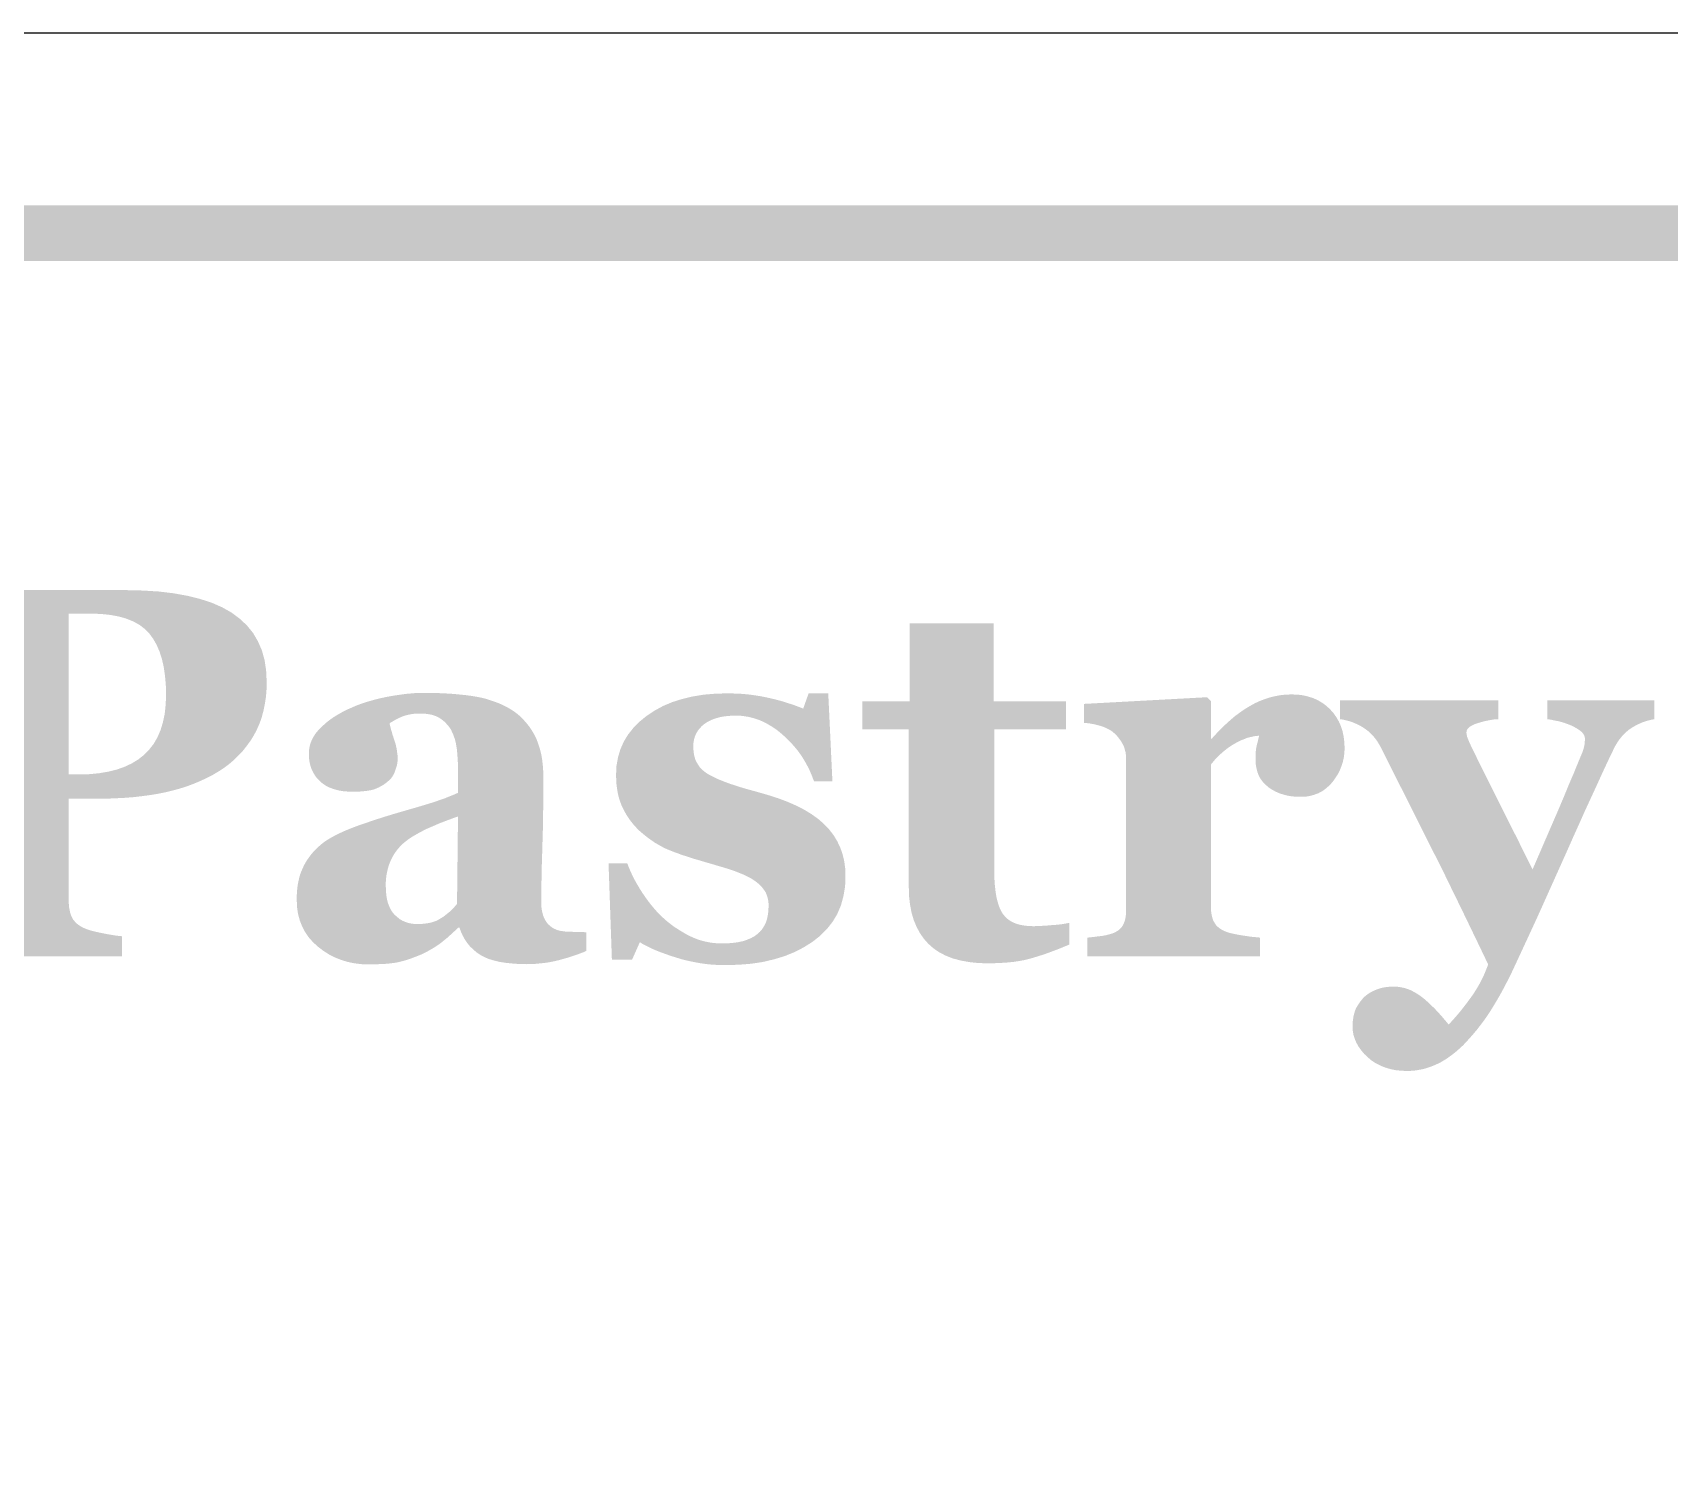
# Model space of a CAD drawing. Header units: millimetres. Extents: x 6 to 594, y 82 to 394.
# Drawn here: x 302.29 to 314.05, y 383.83 to 394.04 of the extents above; entities that cross this region are included whole.
import ezdxf

# ---------------------------------------------------------------- set-up
doc = ezdxf.new("R2010")
doc.units = ezdxf.units.MM
doc.layers.add('CUT', color=1, linetype='Continuous')
doc.layers.add('RASTER', color=7, linetype='Continuous')

msp = doc.modelspace()

# ---------------------------------------------------------------- hatches: boundary and pattern name
at = {"layer": 'RASTER'}
h = msp.add_hatch(color=7, dxfattribs=at)
h.paths.add_polyline_path([(284.8, 390.6), (284.834, 391.116), (284.938, 391.563), (285.109, 391.941), (285.35, 392.25), (285.659, 392.491), (286.038, 392.663), (286.484, 392.766), (287, 392.8), (343.089, 392.8), (343.605, 392.766), (344.052, 392.663), (344.43, 392.491), (344.739, 392.25), (344.98, 391.941), (345.152, 391.563), (345.255, 391.116), (345.289, 390.6), (345.289, 355.6), (345.255, 355.084), (345.152, 354.638), (344.98, 354.259), (344.739, 353.95), (344.43, 353.709), (344.052, 353.538), (343.605, 353.434), (343.089, 353.4), (287, 353.4), (286.484, 353.434), (286.038, 353.538), (285.659, 353.709), (285.35, 353.95), (285.109, 354.259), (284.938, 354.638), (284.834, 355.084), (284.8, 355.6)])
h.paths.add_polyline_path([(285.2, 390.6), (285.2, 355.6), (285.228, 355.178), (285.313, 354.813), (285.453, 354.503), (285.65, 354.25), (285.903, 354.053), (286.213, 353.913), (286.578, 353.828), (287, 353.8), (343.089, 353.8), (343.511, 353.828), (343.877, 353.913), (344.186, 354.053), (344.439, 354.25), (344.636, 354.503), (344.777, 354.813), (344.861, 355.178), (344.889, 355.6), (344.889, 390.6), (344.861, 391.022), (344.777, 391.388), (344.636, 391.697), (344.439, 391.95), (344.186, 392.147), (343.877, 392.288), (343.511, 392.372), (343.089, 392.4), (287, 392.4), (286.578, 392.372), (286.213, 392.288), (285.903, 392.147), (285.65, 391.95), (285.453, 391.697), (285.313, 391.388), (285.228, 391.022), (285.2, 390.6)])
h = msp.add_hatch(color=7, dxfattribs=at)
h.paths.add_polyline_path([(303.969, 389.374), (303.968, 389.32), (303.964, 389.267), (303.956, 389.216), (303.946, 389.167), (303.934, 389.12), (303.918, 389.075), (303.899, 389.032), (303.878, 388.991), (303.854, 388.952), (303.827, 388.915), (303.799, 388.879), (303.768, 388.846), (303.736, 388.814), (303.701, 388.784), (303.664, 388.756), (303.624, 388.73), (303.582, 388.705), (303.538, 388.682), (303.492, 388.661), (303.445, 388.641), (303.397, 388.623), (303.347, 388.607), (303.296, 388.593), (303.243, 388.58), (303.189, 388.569), (303.133, 388.56), (303.075, 388.552), (303.015, 388.545), (302.954, 388.54), (302.892, 388.537), (302.827, 388.534), (302.761, 388.534), (302.546, 388.534), (302.546, 387.793), (302.547, 387.777), (302.548, 387.761), (302.55, 387.746), (302.553, 387.731), (302.556, 387.717), (302.56, 387.703), (302.565, 387.69), (302.571, 387.677), (302.578, 387.665), (302.587, 387.654), (302.596, 387.643), (302.608, 387.633), (302.62, 387.624), (302.634, 387.615), (302.65, 387.606), (302.667, 387.599), (302.677, 387.595), (302.688, 387.591), (302.701, 387.587), (302.716, 387.583), (302.731, 387.579), (302.749, 387.575), (302.767, 387.571), (302.787, 387.567), (302.808, 387.563), (302.828, 387.559), (302.846, 387.556), (302.864, 387.553), (302.882, 387.55), (302.898, 387.548), (302.914, 387.546), (302.928, 387.545), (302.928, 387.4), (301.502, 387.4), (301.502, 387.545), (301.516, 387.546), (301.531, 387.548), (301.547, 387.55), (301.564, 387.551), (301.583, 387.553), (301.602, 387.556), (301.623, 387.558), (301.645, 387.56), (301.666, 387.563), (301.686, 387.566), (301.704, 387.569), (301.72, 387.572), (301.735, 387.575), (301.748, 387.578), (301.759, 387.582), (301.769, 387.586), (301.786, 387.593), (301.802, 387.601), (301.816, 387.61), (301.829, 387.618), (301.84, 387.628), (301.85, 387.637), (301.858, 387.647), (301.864, 387.658), (301.87, 387.669), (301.875, 387.681), (301.879, 387.695), (301.882, 387.709), (301.884, 387.724), (301.886, 387.741), (301.887, 387.758), (301.888, 387.777), (301.888, 389.634), (301.887, 389.65), (301.886, 389.665), (301.884, 389.68), (301.882, 389.695), (301.879, 389.708), (301.875, 389.721), (301.871, 389.734), (301.865, 389.746), (301.859, 389.758), (301.851, 389.769), (301.841, 389.78), (301.83, 389.79), (301.817, 389.799), (301.803, 389.808), (301.787, 389.817), (301.769, 389.825), (301.755, 389.831), (301.741, 389.836), (301.725, 389.841), (301.708, 389.846), (301.69, 389.851), (301.672, 389.856), (301.652, 389.861), (301.631, 389.865), (301.61, 389.869), (301.59, 389.873), (301.572, 389.877), (301.555, 389.88), (301.54, 389.882), (301.526, 389.885), (301.513, 389.887), (301.502, 389.888), (301.502, 390.033), (302.954, 390.033), (303.078, 390.03), (303.193, 390.023), (303.301, 390.01), (303.4, 389.992), (303.492, 389.969), (303.575, 389.942), (303.65, 389.909), (303.717, 389.871), (303.776, 389.827), (303.827, 389.779), (303.871, 389.725), (303.906, 389.665), (303.934, 389.601), (303.954, 389.53), (303.965, 389.455), (303.969, 389.374)])
h.paths.add_polyline_path([(303.246, 389.28), (303.244, 389.351), (303.238, 389.418), (303.229, 389.481), (303.216, 389.538), (303.199, 389.591), (303.178, 389.639), (303.154, 389.682), (303.126, 389.72), (303.093, 389.754), (303.055, 389.783), (303.01, 389.808), (302.96, 389.828), (302.904, 389.844), (302.842, 389.855), (302.774, 389.862), (302.7, 389.864), (302.546, 389.864), (302.546, 388.708), (302.624, 388.708), (302.698, 388.71), (302.767, 388.717), (302.832, 388.728), (302.892, 388.743), (302.948, 388.763), (302.999, 388.787), (303.045, 388.815), (303.087, 388.848), (303.124, 388.886), (303.157, 388.928), (303.184, 388.975), (303.206, 389.026), (303.223, 389.082), (303.236, 389.143), (303.243, 389.209), (303.246, 389.28)])
for points in [[(309.738, 387.485), (309.708, 387.473), (309.678, 387.46), (309.647, 387.448), (309.615, 387.436), (309.583, 387.424), (309.551, 387.413), (309.517, 387.402), (309.484, 387.392), (309.449, 387.382), (309.412, 387.373), (309.374, 387.366), (309.334, 387.36), (309.291, 387.356), (309.247, 387.353), (309.201, 387.351), (309.154, 387.35), (309.084, 387.352), (309.018, 387.359), (308.958, 387.37), (308.901, 387.385), (308.85, 387.405), (308.803, 387.429), (308.761, 387.458), (308.724, 387.491), (308.691, 387.528), (308.663, 387.569), (308.639, 387.614), (308.619, 387.662), (308.604, 387.714), (308.593, 387.77), (308.586, 387.83), (308.584, 387.894), (308.584, 389.033), (308.25, 389.033), (308.25, 389.233), (308.591, 389.233), (308.591, 389.795), (309.194, 389.795), (309.194, 389.233), (309.714, 389.233), (309.714, 389.033), (309.198, 389.033), (309.198, 388.016), (309.199, 387.964), (309.202, 387.915), (309.207, 387.871), (309.213, 387.83), (309.222, 387.794), (309.232, 387.761), (309.244, 387.733), (309.258, 387.708), (309.275, 387.687), (309.295, 387.668), (309.317, 387.653), (309.343, 387.64), (309.371, 387.63), (309.403, 387.623), (309.437, 387.619), (309.475, 387.617), (309.488, 387.617), (309.502, 387.618), (309.518, 387.618), (309.534, 387.619), (309.552, 387.62), (309.572, 387.621), (309.592, 387.623), (309.614, 387.625), (309.635, 387.626), (309.655, 387.628), (309.673, 387.63), (309.689, 387.632), (309.704, 387.635), (309.717, 387.637), (309.728, 387.639), (309.738, 387.641)], [(307.268, 387.337), (307.224, 387.338), (307.179, 387.34), (307.135, 387.344), (307.091, 387.35), (307.047, 387.358), (307.003, 387.367), (306.96, 387.377), (306.917, 387.39), (306.875, 387.403), (306.836, 387.417), (306.799, 387.43), (306.764, 387.444), (306.732, 387.458), (306.703, 387.473), (306.675, 387.487), (306.651, 387.502), (306.595, 387.376), (306.45, 387.376), (306.426, 388.068), (306.561, 388.068), (306.569, 388.047), (306.578, 388.025), (306.588, 388.002), (306.599, 387.979), (306.611, 387.955), (306.624, 387.931), (306.639, 387.906), (306.654, 387.88), (306.671, 387.854), (306.688, 387.829), (306.706, 387.804), (306.724, 387.78), (306.743, 387.757), (306.762, 387.734), (306.782, 387.713), (306.803, 387.691), (306.825, 387.671), (306.848, 387.651), (306.872, 387.632), (306.896, 387.614), (306.922, 387.597), (306.948, 387.581), (306.974, 387.565), (307.002, 387.55), (307.03, 387.537), (307.059, 387.525), (307.089, 387.515), (307.118, 387.507), (307.149, 387.501), (307.179, 387.496), (307.211, 387.494), (307.242, 387.493), (307.283, 387.494), (307.321, 387.497), (307.357, 387.502), (307.39, 387.509), (307.42, 387.519), (307.447, 387.53), (307.472, 387.543), (307.494, 387.559), (307.513, 387.576), (307.53, 387.596), (307.544, 387.618), (307.556, 387.642), (307.565, 387.669), (307.571, 387.698), (307.575, 387.729), (307.576, 387.762), (307.576, 387.78), (307.574, 387.797), (307.571, 387.814), (307.567, 387.83), (307.562, 387.844), (307.556, 387.859), (307.548, 387.872), (307.539, 387.884), (307.53, 387.896), (307.519, 387.908), (307.508, 387.919), (307.495, 387.929), (307.482, 387.94), (307.468, 387.949), (307.453, 387.959), (307.437, 387.968), (307.419, 387.977), (307.4, 387.986), (307.381, 387.994), (307.361, 388.002), (307.341, 388.01), (307.321, 388.017), (307.3, 388.024), (307.279, 388.031), (307.256, 388.038), (307.233, 388.045), (307.208, 388.052), (307.182, 388.06), (307.155, 388.068), (307.127, 388.076), (307.097, 388.085), (307.066, 388.094), (307.035, 388.103), (307.005, 388.113), (306.977, 388.122), (306.949, 388.131), (306.923, 388.141), (306.897, 388.15), (306.873, 388.16), (306.85, 388.169), (306.827, 388.179), (306.805, 388.191), (306.782, 388.204), (306.758, 388.218), (306.735, 388.234), (306.711, 388.251), (306.688, 388.269), (306.664, 388.289), (306.643, 388.307), (306.624, 388.327), (306.606, 388.347), (306.588, 388.369), (306.572, 388.391), (306.557, 388.414), (306.543, 388.438), (306.53, 388.463), (306.518, 388.489), (306.508, 388.517), (306.499, 388.545), (306.492, 388.575), (306.487, 388.606), (306.483, 388.638), (306.481, 388.672), (306.48, 388.706), (306.483, 388.77), (306.494, 388.831), (306.511, 388.888), (306.535, 388.943), (306.566, 388.994), (306.604, 389.042), (306.648, 389.087), (306.7, 389.129), (306.757, 389.167), (306.818, 389.2), (306.884, 389.228), (306.954, 389.25), (307.028, 389.268), (307.106, 389.281), (307.189, 389.288), (307.276, 389.291), (307.318, 389.29), (307.359, 389.289), (307.399, 389.286), (307.438, 389.282), (307.476, 389.277), (307.514, 389.271), (307.551, 389.264), (307.587, 389.256), (307.621, 389.248), (307.655, 389.239), (307.687, 389.23), (307.717, 389.22), (307.746, 389.211), (307.774, 389.201), (307.8, 389.191), (307.825, 389.181), (307.864, 389.291), (308.005, 389.291), (308.035, 388.658), (307.903, 388.658), (307.885, 388.705), (307.865, 388.751), (307.841, 388.795), (307.815, 388.838), (307.786, 388.879), (307.753, 388.918), (307.718, 388.955), (307.68, 388.991), (307.641, 389.024), (307.6, 389.052), (307.559, 389.076), (307.517, 389.096), (307.474, 389.111), (307.43, 389.122), (307.386, 389.129), (307.341, 389.131), (307.306, 389.13), (307.273, 389.127), (307.242, 389.123), (307.213, 389.116), (307.186, 389.108), (307.161, 389.098), (307.138, 389.086), (307.116, 389.072), (307.097, 389.056), (307.081, 389.039), (307.067, 389.021), (307.055, 389.001), (307.046, 388.979), (307.04, 388.957), (307.036, 388.932), (307.035, 388.907), (307.037, 388.873), (307.042, 388.841), (307.051, 388.812), (307.065, 388.785), (307.081, 388.761), (307.102, 388.739), (307.126, 388.72), (307.154, 388.703), (307.186, 388.687), (307.22, 388.671), (307.258, 388.656), (307.298, 388.641), (307.341, 388.627), (307.388, 388.612), (307.437, 388.598), (307.489, 388.584), (307.569, 388.561), (307.644, 388.537), (307.713, 388.511), (307.777, 388.483), (307.835, 388.453), (307.887, 388.421), (307.934, 388.387), (307.975, 388.351), (308.011, 388.313), (308.043, 388.272), (308.069, 388.229), (308.091, 388.183), (308.108, 388.135), (308.12, 388.084), (308.127, 388.031), (308.129, 387.975), (308.126, 387.901), (308.114, 387.832), (308.096, 387.766), (308.07, 387.705), (308.036, 387.648), (307.995, 387.596), (307.947, 387.548), (307.891, 387.504), (307.829, 387.465), (307.763, 387.431), (307.692, 387.402), (307.616, 387.379), (307.536, 387.36), (307.451, 387.347), (307.362, 387.34), (307.268, 387.337)], [(311.716, 388.901), (311.715, 388.866), (311.711, 388.833), (311.704, 388.8), (311.694, 388.769), (311.682, 388.738), (311.667, 388.709), (311.649, 388.681), (311.629, 388.653), (311.606, 388.628), (311.582, 388.607), (311.556, 388.588), (311.528, 388.573), (311.498, 388.562), (311.467, 388.553), (311.434, 388.548), (311.399, 388.547), (311.365, 388.548), (311.334, 388.551), (311.303, 388.556), (311.274, 388.564), (311.246, 388.573), (311.219, 388.585), (311.194, 388.599), (311.17, 388.615), (311.148, 388.634), (311.129, 388.654), (311.112, 388.676), (311.099, 388.7), (311.089, 388.727), (311.082, 388.755), (311.077, 388.785), (311.076, 388.818), (311.076, 388.833), (311.076, 388.848), (311.077, 388.862), (311.078, 388.875), (311.079, 388.888), (311.081, 388.899), (311.083, 388.909), (311.085, 388.919), (311.087, 388.928), (311.09, 388.937), (311.092, 388.945), (311.094, 388.954), (311.096, 388.962), (311.098, 388.97), (311.1, 388.978), (311.102, 388.986), (311.08, 388.985), (311.059, 388.981), (311.037, 388.976), (311.014, 388.97), (310.992, 388.961), (310.969, 388.952), (310.945, 388.94), (310.922, 388.927), (310.899, 388.913), (310.876, 388.897), (310.854, 388.88), (310.833, 388.862), (310.812, 388.843), (310.792, 388.823), (310.773, 388.801), (310.755, 388.779), (310.755, 387.76), (310.755, 387.744), (310.756, 387.729), (310.758, 387.714), (310.76, 387.701), (310.763, 387.687), (310.766, 387.675), (310.77, 387.663), (310.775, 387.652), (310.781, 387.642), (310.787, 387.632), (310.794, 387.623), (310.803, 387.614), (310.812, 387.606), (310.822, 387.599), (310.832, 387.592), (310.844, 387.586), (310.855, 387.581), (310.868, 387.576), (310.882, 387.571), (310.897, 387.567), (310.915, 387.563), (310.934, 387.559), (310.954, 387.555), (310.977, 387.551), (310.999, 387.548), (311.019, 387.545), (311.038, 387.542), (311.056, 387.54), (311.071, 387.539), (311.086, 387.537), (311.098, 387.536), (311.109, 387.535), (311.109, 387.4), (309.868, 387.4), (309.868, 387.535), (309.88, 387.536), (309.891, 387.537), (309.903, 387.539), (309.915, 387.54), (309.926, 387.541), (309.938, 387.543), (309.95, 387.544), (309.962, 387.546), (309.973, 387.547), (309.984, 387.549), (309.995, 387.551), (310.005, 387.553), (310.015, 387.556), (310.025, 387.558), (310.034, 387.561), (310.042, 387.563), (310.057, 387.569), (310.07, 387.575), (310.082, 387.582), (310.092, 387.589), (310.102, 387.597), (310.111, 387.606), (310.118, 387.616), (310.124, 387.626), (310.129, 387.637), (310.134, 387.649), (310.138, 387.662), (310.141, 387.676), (310.143, 387.69), (310.145, 387.705), (310.146, 387.721), (310.146, 387.738), (310.146, 388.818), (310.146, 388.834), (310.144, 388.85), (310.142, 388.866), (310.138, 388.881), (310.134, 388.896), (310.129, 388.91), (310.122, 388.924), (310.115, 388.937), (310.107, 388.95), (310.098, 388.962), (310.089, 388.974), (310.08, 388.985), (310.07, 388.995), (310.06, 389.005), (310.05, 389.013), (310.039, 389.022), (310.03, 389.027), (310.021, 389.032), (310.011, 389.037), (310.001, 389.042), (309.99, 389.047), (309.979, 389.051), (309.967, 389.055), (309.954, 389.059), (309.941, 389.062), (309.928, 389.066), (309.915, 389.069), (309.901, 389.071), (309.886, 389.074), (309.872, 389.076), (309.857, 389.078), (309.842, 389.079), (309.842, 389.215), (310.727, 389.263), (310.755, 389.235), (310.755, 388.966), (310.762, 388.966), (310.795, 389.002), (310.827, 389.036), (310.861, 389.068), (310.894, 389.098), (310.928, 389.127), (310.963, 389.153), (310.998, 389.177), (311.034, 389.199), (311.07, 389.219), (311.107, 389.236), (311.144, 389.25), (311.181, 389.262), (311.219, 389.271), (311.257, 389.278), (311.295, 389.282), (311.334, 389.283), (311.376, 389.282), (311.416, 389.277), (311.454, 389.268), (311.489, 389.257), (311.523, 389.242), (311.555, 389.223), (311.584, 389.202), (311.611, 389.177), (311.636, 389.149), (311.657, 389.119), (311.675, 389.088), (311.69, 389.054), (311.701, 389.019), (311.709, 388.982), (311.714, 388.942), (311.716, 388.901)], [(313.941, 389.105), (313.92, 389.101), (313.899, 389.096), (313.879, 389.09), (313.858, 389.083), (313.838, 389.074), (313.818, 389.065), (313.798, 389.054), (313.778, 389.042), (313.759, 389.029), (313.741, 389.014), (313.723, 388.997), (313.706, 388.978), (313.69, 388.958), (313.675, 388.936), (313.661, 388.912), (313.648, 388.886), (313.607, 388.801), (313.567, 388.715), (313.527, 388.627), (313.486, 388.538), (313.444, 388.447), (313.403, 388.355), (313.361, 388.262), (313.319, 388.167), (313.276, 388.071), (313.232, 387.973), (313.187, 387.873), (313.141, 387.77), (313.094, 387.666), (313.045, 387.56), (312.995, 387.452), (312.944, 387.342), (312.916, 387.282), (312.887, 387.224), (312.859, 387.17), (312.831, 387.119), (312.803, 387.071), (312.776, 387.026), (312.749, 386.984), (312.722, 386.945), (312.695, 386.909), (312.669, 386.875), (312.643, 386.844), (312.617, 386.814), (312.592, 386.787), (312.568, 386.761), (312.543, 386.738), (312.519, 386.717), (312.497, 386.699), (312.475, 386.683), (312.453, 386.667), (312.431, 386.653), (312.409, 386.64), (312.387, 386.629), (312.365, 386.619), (312.343, 386.61), (312.321, 386.602), (312.299, 386.595), (312.277, 386.589), (312.255, 386.585), (312.233, 386.581), (312.211, 386.578), (312.189, 386.577), (312.167, 386.576), (312.124, 386.578), (312.083, 386.582), (312.044, 386.59), (312.008, 386.601), (311.973, 386.615), (311.941, 386.631), (311.91, 386.651), (311.882, 386.675), (311.857, 386.699), (311.835, 386.725), (311.816, 386.752), (311.801, 386.779), (311.789, 386.807), (311.78, 386.836), (311.775, 386.865), (311.774, 386.895), (311.774, 386.908), (311.774, 386.921), (311.775, 386.933), (311.777, 386.945), (311.778, 386.957), (311.78, 386.969), (311.783, 386.981), (311.786, 386.992), (311.789, 387.003), (311.793, 387.014), (311.798, 387.026), (311.804, 387.037), (311.811, 387.049), (311.819, 387.061), (311.827, 387.073), (311.837, 387.085), (311.845, 387.095), (311.853, 387.104), (311.863, 387.113), (311.874, 387.122), (311.886, 387.131), (311.899, 387.139), (311.913, 387.147), (311.928, 387.154), (311.944, 387.161), (311.961, 387.167), (311.977, 387.172), (311.995, 387.176), (312.012, 387.179), (312.031, 387.181), (312.049, 387.182), (312.069, 387.183), (312.094, 387.182), (312.12, 387.178), (312.145, 387.173), (312.17, 387.165), (312.195, 387.155), (312.219, 387.142), (312.243, 387.128), (312.267, 387.111), (312.291, 387.092), (312.315, 387.071), (312.339, 387.048), (312.364, 387.024), (312.388, 386.998), (312.413, 386.971), (312.438, 386.941), (312.464, 386.91), (312.479, 386.926), (312.496, 386.945), (312.514, 386.965), (312.532, 386.986), (312.552, 387.01), (312.572, 387.036), (312.593, 387.063), (312.615, 387.093), (312.637, 387.123), (312.657, 387.154), (312.676, 387.185), (312.693, 387.216), (312.709, 387.247), (312.723, 387.279), (312.736, 387.311), (312.748, 387.342), (312.693, 387.457), (312.64, 387.567), (312.589, 387.673), (312.539, 387.776), (312.491, 387.874), (312.445, 387.969), (312.4, 388.06), (312.356, 388.147), (312.313, 388.233), (312.268, 388.322), (312.222, 388.413), (312.175, 388.507), (312.127, 388.603), (312.077, 388.702), (312.026, 388.803), (311.974, 388.907), (311.962, 388.928), (311.949, 388.949), (311.935, 388.968), (311.92, 388.986), (311.904, 389.002), (311.887, 389.018), (311.869, 389.032), (311.85, 389.045), (311.83, 389.057), (311.81, 389.067), (311.79, 389.076), (311.769, 389.085), (311.749, 389.091), (311.727, 389.097), (311.706, 389.102), (311.684, 389.105), (311.684, 389.241), (312.82, 389.241), (312.82, 389.105), (312.804, 389.104), (312.787, 389.103), (312.77, 389.1), (312.752, 389.097), (312.734, 389.093), (312.714, 389.089), (312.695, 389.083), (312.674, 389.077), (312.655, 389.071), (312.638, 389.063), (312.624, 389.056), (312.612, 389.048), (312.603, 389.039), (312.597, 389.03), (312.593, 389.021), (312.592, 389.011), (312.592, 389.007), (312.592, 389.003), (312.593, 388.999), (312.593, 388.995), (312.594, 388.991), (312.595, 388.987), (312.596, 388.982), (312.597, 388.978), (312.599, 388.973), (312.601, 388.968), (312.603, 388.963), (312.605, 388.957), (312.608, 388.95), (312.611, 388.943), (312.614, 388.935), (312.618, 388.927), (312.634, 388.893), (312.653, 388.856), (312.672, 388.815), (312.694, 388.772), (312.717, 388.725), (312.742, 388.675), (312.769, 388.622), (312.797, 388.566), (312.826, 388.507), (312.857, 388.446), (312.889, 388.382), (312.922, 388.315), (312.957, 388.247), (312.992, 388.175), (313.029, 388.102), (313.067, 388.025), (313.095, 388.09), (313.122, 388.152), (313.148, 388.213), (313.173, 388.27), (313.197, 388.326), (313.22, 388.379), (313.242, 388.43), (313.263, 388.479), (313.283, 388.526), (313.303, 388.574), (313.322, 388.621), (313.342, 388.668), (313.362, 388.714), (313.381, 388.761), (313.4, 388.807), (313.419, 388.853), (313.424, 388.864), (313.428, 388.875), (313.431, 388.885), (313.434, 388.894), (313.436, 388.903), (313.438, 388.911), (313.44, 388.919), (313.441, 388.926), (313.441, 388.933), (313.442, 388.938), (313.442, 388.944), (313.443, 388.949), (313.443, 388.953), (313.443, 388.957), (313.443, 388.96), (313.443, 388.962), (313.443, 388.971), (313.441, 388.978), (313.439, 388.986), (313.435, 388.994), (313.431, 389.001), (313.425, 389.008), (313.419, 389.014), (313.411, 389.021), (313.403, 389.027), (313.394, 389.033), (313.385, 389.039), (313.375, 389.044), (313.366, 389.05), (313.355, 389.055), (313.345, 389.06), (313.334, 389.064), (313.322, 389.069), (313.311, 389.073), (313.3, 389.077), (313.288, 389.081), (313.277, 389.084), (313.266, 389.087), (313.256, 389.09), (313.245, 389.092), (313.234, 389.094), (313.224, 389.096), (313.215, 389.098), (313.206, 389.1), (313.197, 389.102), (313.189, 389.103), (313.182, 389.104), (313.174, 389.105), (313.174, 389.241), (313.941, 389.241)]]:
    msp.add_hatch(color=7, dxfattribs=at).paths.add_polyline_path(points)
h = msp.add_hatch(color=7, dxfattribs=at)
h.paths.add_polyline_path([(306.266, 387.439), (306.246, 387.43), (306.224, 387.422), (306.201, 387.413), (306.177, 387.405), (306.153, 387.397), (306.127, 387.389), (306.101, 387.382), (306.074, 387.374), (306.045, 387.367), (306.017, 387.361), (305.988, 387.356), (305.959, 387.352), (305.929, 387.349), (305.899, 387.346), (305.869, 387.345), (305.838, 387.344), (305.783, 387.345), (305.731, 387.349), (305.684, 387.354), (305.64, 387.361), (305.6, 387.371), (305.563, 387.382), (305.531, 387.396), (305.502, 387.412), (305.476, 387.43), (305.453, 387.45), (305.431, 387.471), (305.412, 387.494), (305.394, 387.52), (305.379, 387.547), (305.366, 387.575), (305.355, 387.606), (305.344, 387.606), (305.329, 387.59), (305.313, 387.576), (305.298, 387.561), (305.282, 387.548), (305.267, 387.534), (305.252, 387.522), (305.237, 387.51), (305.223, 387.498), (305.208, 387.487), (305.193, 387.477), (305.178, 387.467), (305.162, 387.457), (305.146, 387.448), (305.13, 387.439), (305.114, 387.43), (305.098, 387.422), (305.076, 387.412), (305.054, 387.403), (305.033, 387.395), (305.012, 387.387), (304.991, 387.38), (304.97, 387.373), (304.95, 387.367), (304.93, 387.362), (304.908, 387.357), (304.885, 387.353), (304.86, 387.35), (304.833, 387.347), (304.804, 387.345), (304.773, 387.344), (304.739, 387.343), (304.704, 387.342), (304.651, 387.344), (304.6, 387.35), (304.552, 387.36), (304.505, 387.374), (304.46, 387.392), (304.417, 387.414), (304.376, 387.44), (304.337, 387.47), (304.301, 387.503), (304.27, 387.538), (304.244, 387.577), (304.223, 387.617), (304.206, 387.661), (304.194, 387.707), (304.187, 387.755), (304.185, 387.806), (304.185, 387.836), (304.187, 387.864), (304.189, 387.892), (304.193, 387.918), (304.198, 387.943), (304.203, 387.967), (304.21, 387.99), (304.218, 388.011), (304.227, 388.032), (304.236, 388.052), (304.247, 388.072), (304.258, 388.091), (304.271, 388.109), (304.284, 388.127), (304.298, 388.144), (304.313, 388.161), (304.327, 388.175), (304.342, 388.189), (304.357, 388.202), (304.373, 388.215), (304.389, 388.227), (304.406, 388.238), (304.424, 388.249), (304.442, 388.259), (304.46, 388.269), (304.479, 388.278), (304.499, 388.288), (304.518, 388.297), (304.539, 388.306), (304.559, 388.314), (304.581, 388.323), (304.602, 388.331), (304.645, 388.347), (304.69, 388.362), (304.737, 388.378), (304.786, 388.394), (304.837, 388.41), (304.89, 388.426), (304.945, 388.442), (305.003, 388.459), (305.059, 388.475), (305.112, 388.491), (305.161, 388.506), (305.205, 388.521), (305.246, 388.535), (305.283, 388.55), (305.315, 388.563), (305.344, 388.576), (305.344, 388.754), (305.344, 388.767), (305.344, 388.78), (305.343, 388.793), (305.342, 388.808), (305.341, 388.824), (305.34, 388.841), (305.339, 388.858), (305.337, 388.877), (305.335, 388.896), (305.332, 388.913), (305.329, 388.931), (305.325, 388.947), (305.321, 388.963), (305.316, 388.977), (305.311, 388.992), (305.305, 389.005), (305.298, 389.02), (305.291, 389.034), (305.282, 389.047), (305.272, 389.06), (305.261, 389.072), (305.25, 389.084), (305.237, 389.095), (305.224, 389.105), (305.209, 389.115), (305.194, 389.123), (305.177, 389.13), (305.159, 389.136), (305.14, 389.14), (305.12, 389.143), (305.099, 389.145), (305.077, 389.146), (305.057, 389.146), (305.038, 389.145), (305.02, 389.143), (305.002, 389.14), (304.986, 389.137), (304.97, 389.133), (304.955, 389.128), (304.941, 389.123), (304.927, 389.117), (304.915, 389.111), (304.903, 389.105), (304.891, 389.099), (304.881, 389.093), (304.871, 389.087), (304.861, 389.082), (304.853, 389.075), (304.854, 389.066), (304.857, 389.054), (304.86, 389.042), (304.863, 389.029), (304.868, 389.014), (304.872, 388.998), (304.878, 388.981), (304.884, 388.962), (304.89, 388.943), (304.896, 388.925), (304.9, 388.906), (304.904, 388.888), (304.906, 388.869), (304.909, 388.851), (304.91, 388.833), (304.91, 388.816), (304.91, 388.808), (304.909, 388.799), (304.908, 388.79), (304.906, 388.78), (304.904, 388.77), (304.901, 388.76), (304.897, 388.748), (304.893, 388.737), (304.889, 388.725), (304.884, 388.714), (304.879, 388.704), (304.873, 388.694), (304.867, 388.685), (304.86, 388.677), (304.853, 388.669), (304.845, 388.662), (304.834, 388.653), (304.823, 388.644), (304.812, 388.636), (304.8, 388.629), (304.788, 388.622), (304.775, 388.615), (304.763, 388.61), (304.75, 388.604), (304.736, 388.599), (304.72, 388.595), (304.702, 388.592), (304.683, 388.589), (304.661, 388.587), (304.638, 388.585), (304.614, 388.584), (304.587, 388.584), (304.55, 388.585), (304.514, 388.588), (304.481, 388.594), (304.45, 388.603), (304.422, 388.613), (304.396, 388.626), (304.373, 388.641), (304.352, 388.659), (304.333, 388.678), (304.317, 388.699), (304.303, 388.722), (304.292, 388.745), (304.283, 388.771), (304.277, 388.797), (304.273, 388.825), (304.272, 388.855), (304.273, 388.88), (304.277, 388.905), (304.283, 388.93), (304.292, 388.953), (304.304, 388.976), (304.318, 388.999), (304.335, 389.02), (304.354, 389.041), (304.376, 389.061), (304.398, 389.081), (304.421, 389.099), (304.446, 389.117), (304.472, 389.133), (304.499, 389.149), (304.527, 389.164), (304.556, 389.178), (304.586, 389.191), (304.616, 389.204), (304.648, 389.216), (304.681, 389.227), (304.716, 389.237), (304.751, 389.247), (304.787, 389.256), (304.825, 389.264), (304.862, 389.271), (304.899, 389.277), (304.936, 389.282), (304.971, 389.287), (305.006, 389.29), (305.04, 389.293), (305.074, 389.294), (305.107, 389.294), (305.151, 389.294), (305.195, 389.293), (305.238, 389.291), (305.279, 389.289), (305.32, 389.286), (305.36, 389.282), (305.399, 389.278), (305.437, 389.273), (305.474, 389.267), (305.51, 389.26), (305.546, 389.251), (305.58, 389.24), (305.613, 389.229), (305.646, 389.216), (305.677, 389.201), (305.708, 389.185), (305.736, 389.168), (305.763, 389.149), (305.788, 389.128), (305.811, 389.105), (305.833, 389.081), (305.854, 389.055), (305.873, 389.027), (305.891, 388.997), (305.907, 388.965), (305.92, 388.93), (305.932, 388.894), (305.942, 388.854), (305.949, 388.813), (305.954, 388.769), (305.957, 388.723), (305.958, 388.675), (305.958, 388.621), (305.958, 388.565), (305.957, 388.506), (305.956, 388.446), (305.955, 388.382), (305.954, 388.316), (305.952, 388.248), (305.95, 388.177), (305.948, 388.109), (305.946, 388.046), (305.945, 387.989), (305.944, 387.939), (305.943, 387.895), (305.942, 387.857), (305.942, 387.825), (305.942, 387.799), (305.942, 387.779), (305.943, 387.759), (305.945, 387.741), (305.948, 387.724), (305.952, 387.708), (305.956, 387.694), (305.961, 387.68), (305.967, 387.667), (305.974, 387.656), (305.981, 387.645), (305.989, 387.634), (305.999, 387.625), (306.009, 387.616), (306.02, 387.608), (306.031, 387.601), (306.044, 387.595), (306.052, 387.591), (306.062, 387.588), (306.073, 387.585), (306.084, 387.583), (306.097, 387.581), (306.111, 387.579), (306.127, 387.578), (306.143, 387.577), (306.16, 387.577), (306.176, 387.576), (306.192, 387.576), (306.208, 387.575), (306.223, 387.575), (306.238, 387.575), (306.252, 387.574), (306.266, 387.574)])
h.paths.add_polyline_path([(305.344, 388.406), (305.318, 388.397), (305.292, 388.387), (305.267, 388.378), (305.241, 388.368), (305.215, 388.358), (305.189, 388.347), (305.164, 388.336), (305.138, 388.325), (305.113, 388.314), (305.09, 388.302), (305.067, 388.29), (305.046, 388.278), (305.025, 388.266), (305.006, 388.254), (304.988, 388.242), (304.971, 388.229), (304.955, 388.216), (304.939, 388.202), (304.924, 388.186), (304.91, 388.17), (304.897, 388.153), (304.885, 388.135), (304.874, 388.116), (304.864, 388.097), (304.855, 388.076), (304.847, 388.055), (304.84, 388.032), (304.835, 388.009), (304.83, 387.985), (304.827, 387.959), (304.825, 387.933), (304.825, 387.907), (304.826, 387.872), (304.829, 387.839), (304.834, 387.809), (304.841, 387.782), (304.851, 387.757), (304.862, 387.734), (304.875, 387.714), (304.891, 387.697), (304.908, 387.682), (304.925, 387.668), (304.944, 387.657), (304.964, 387.648), (304.985, 387.641), (305.007, 387.636), (305.029, 387.633), (305.053, 387.632), (305.078, 387.633), (305.102, 387.635), (305.124, 387.638), (305.146, 387.642), (305.166, 387.648), (305.186, 387.655), (305.204, 387.664), (305.221, 387.674), (305.237, 387.684), (305.253, 387.696), (305.268, 387.708), (305.283, 387.72), (305.297, 387.733), (305.311, 387.747), (305.324, 387.762), (305.337, 387.777)])

# ---------------------------------------------------------------- linework, layer by layer
at = {"layer": 'CUT'}
msp.add_lwpolyline([(286.599, 394.04), (343.49, 394.04)], dxfattribs=at)

doc.saveas('drawing.dxf')
